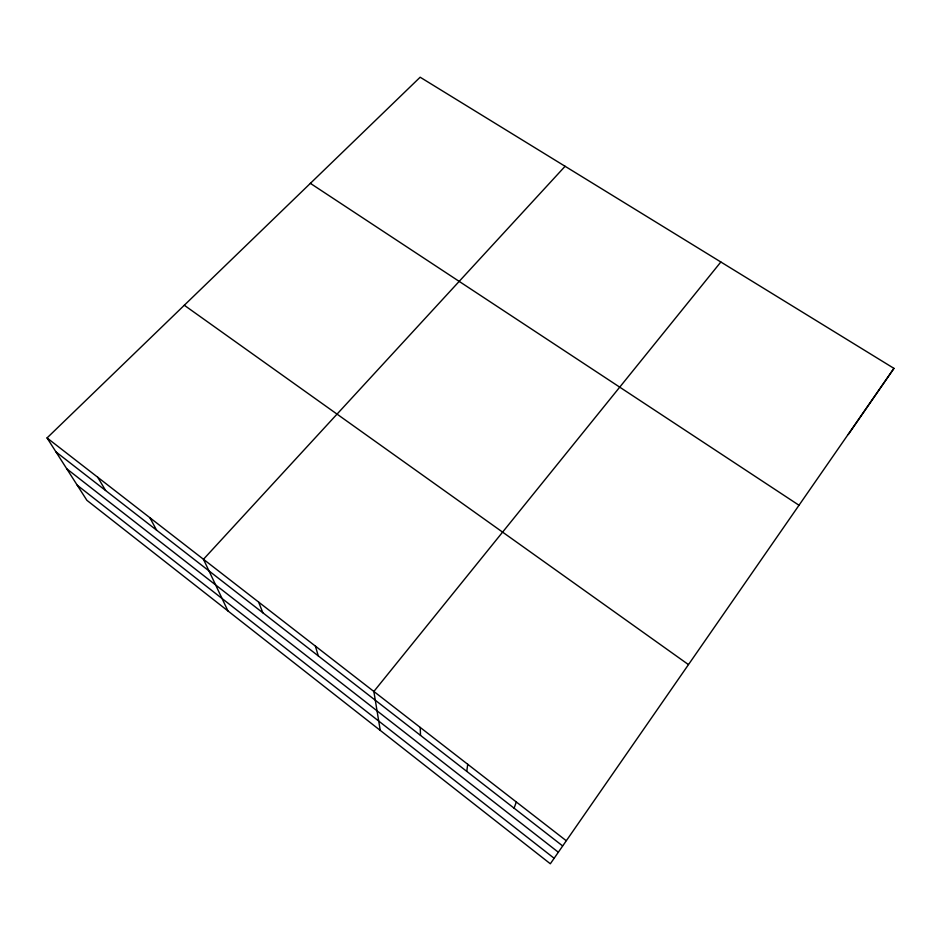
<?xml version="1.0" encoding="UTF-8"?>
<svg xmlns="http://www.w3.org/2000/svg" width="941" height="941" viewBox="0 0 941 941"><rect width="100%" height="100%" fill="white"/><g stroke="black" fill="none" stroke-linecap="round" stroke-linejoin="round"><path stroke-width="1.41" d="M466.771 771.373L467.712 764.28M514.092 808.178L516.315 801.979M893.95 368.366L550.332 863.779L86.866 500.294L47.05 437.941L420.156 77.221L893.95 368.366L848.288 434.542M720.841 261.998L373.859 691.47L380.258 730.392M565.094 166.286L203.468 559.283L227.957 610.956M310.377 183.354L798.944 505.211M184.295 305.249L688.342 664.511M47.05 437.941L566.094 840.595M55.966 451.903L562.53 845.841M66.752 468.806L558.236 852.158M77.244 485.238L554.096 858.239M97.746 477.275L105.592 490.496M149.866 517.703L156.571 530.148M258.622 602.075L262.857 612.803M315.4 646.114L318.27 655.901M420.239 727.452L420.509 735.403"/></g></svg>
